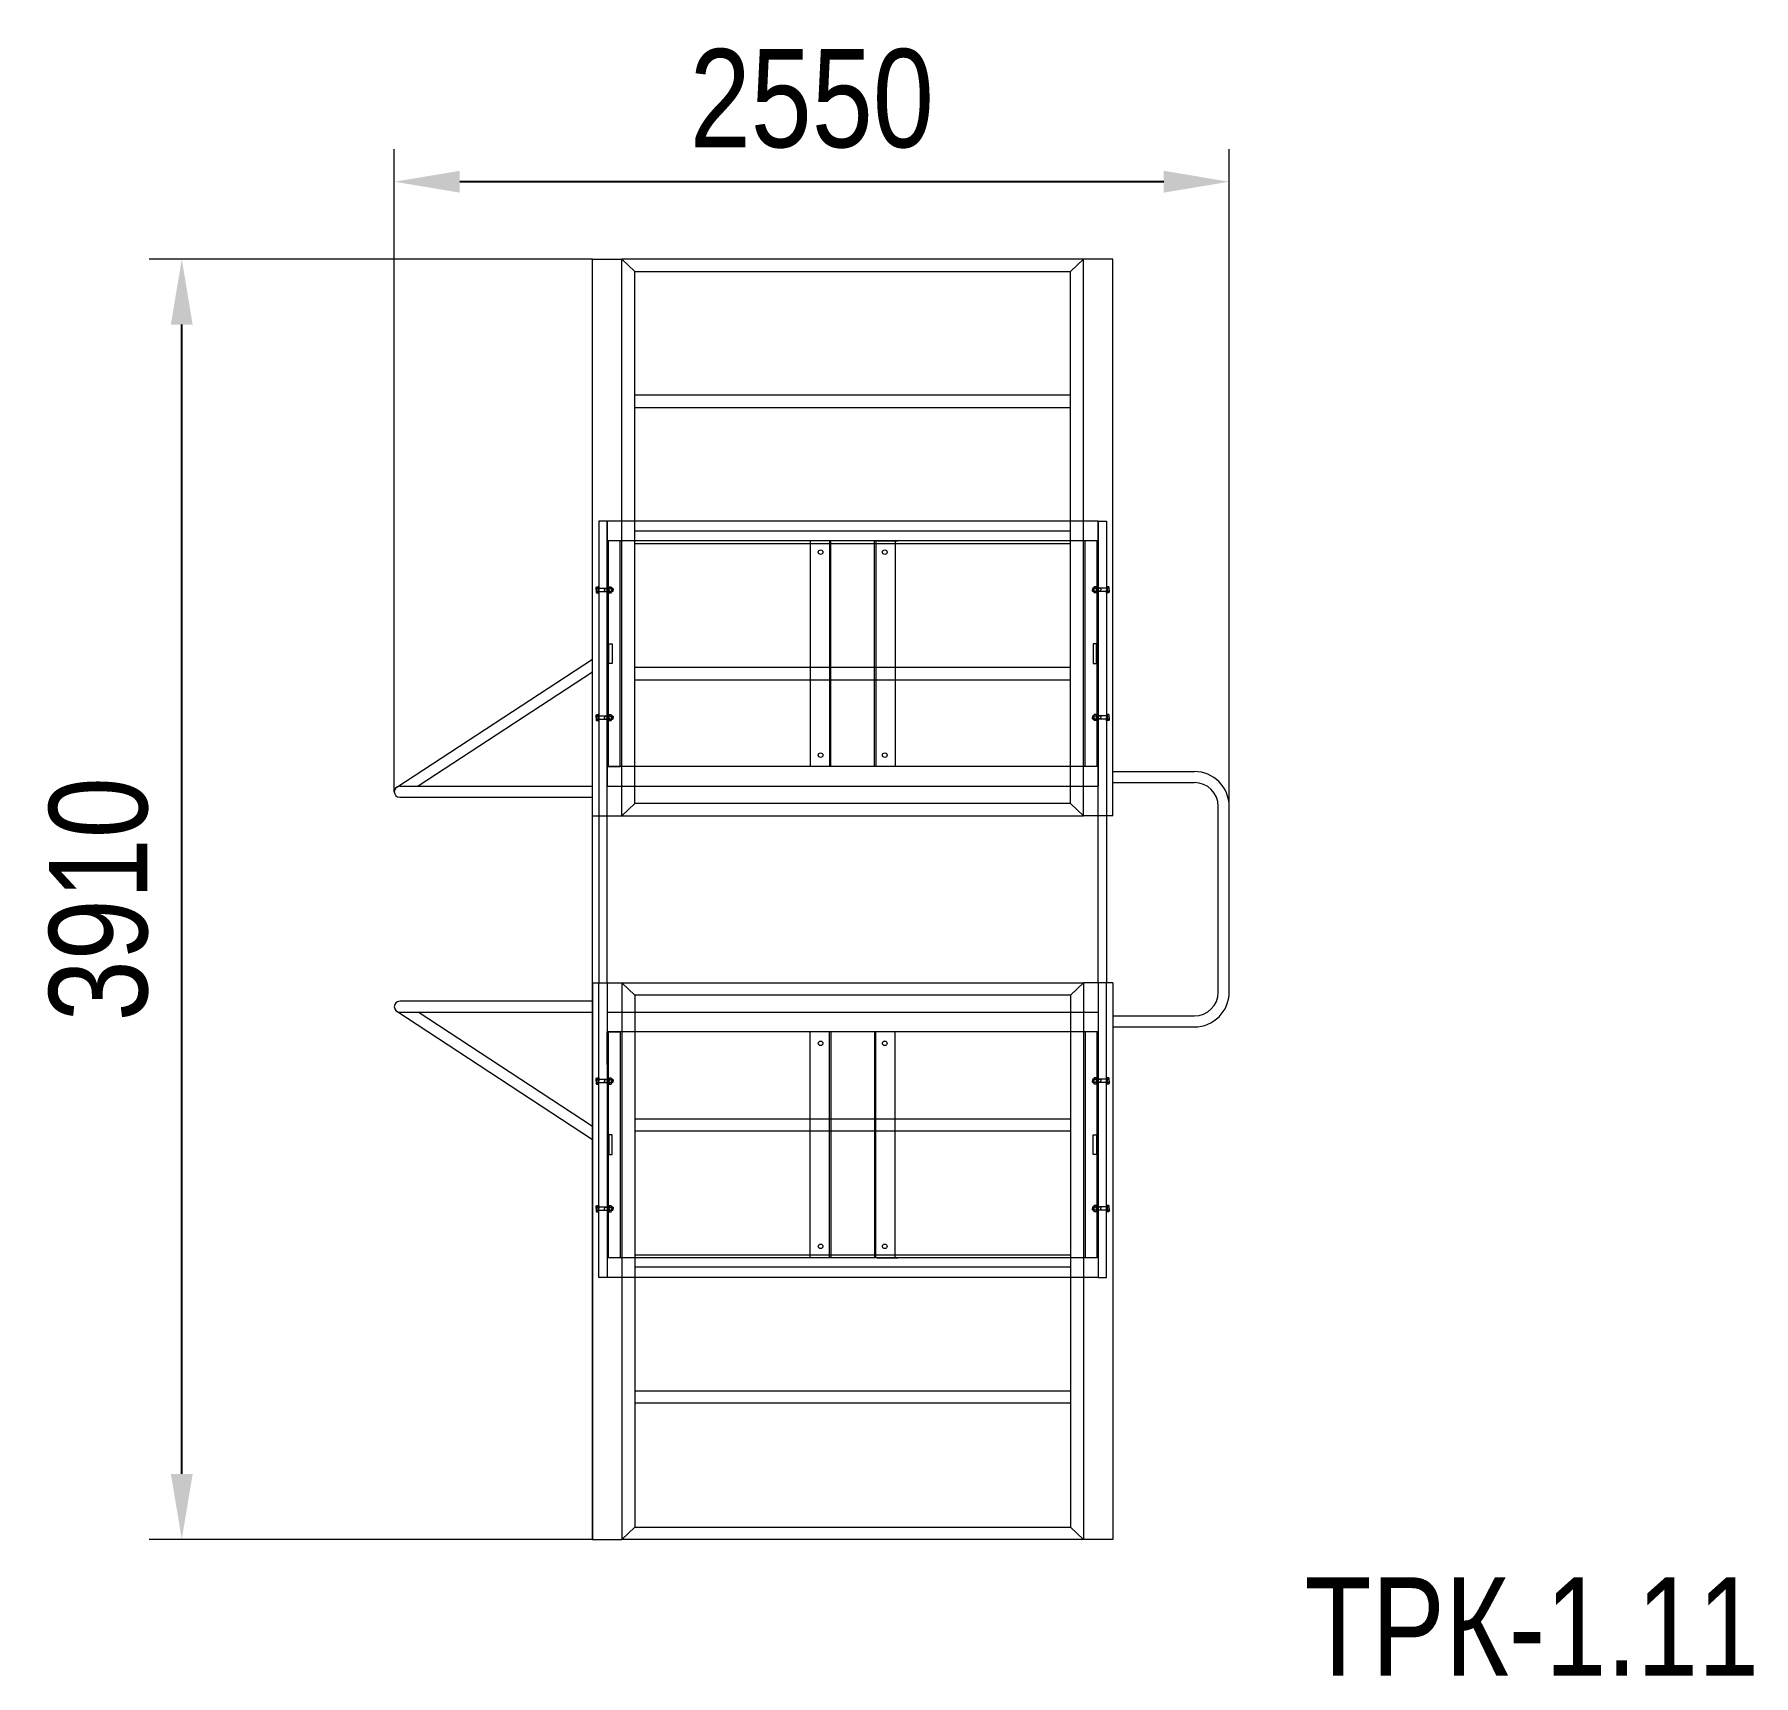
# Model space of a CAD drawing. Header units: millimetres. Extents: x -2501 to 2750, y -2362 to 2651.
import ezdxf

# ---------------------------------------------------------------- set-up
doc = ezdxf.new("R2010")
doc.units = ezdxf.units.MM
doc.linetypes.add('K5LT_DASHED', pattern=[6, 4, -2])
for name, color, linetype in [('DIKOM_АРТИКУЛ', 7, 'Continuous'), ('DIKOM_ОБЪЕКТ', 7, 'Continuous'), ('DIKOM_РАЗМЕР_ОБЪЕКТА', 7, 'Continuous'), ('Системный слой', 7, 'Continuous')]:
    doc.layers.add(name, color=color, linetype=linetype)
doc.styles.add('style1', font='arial.ttf', dxfattribs={"width": 0.8})
doc.dimstyles.new('1-50', dxfattribs={"dimtxt": 300, "dimasz": 200, "dimexe": 100, "dimexo": 0, "dimgap": 100, "dimtad": 1, "dimtxsty": 'style1', "dimcen": 200, "dimclrd": 7, "dimclre": 7, "dimclrt": 7, "dimadec": 1, "dimazin": 2, "dimtfac": 1, "dimtmove": 0, "dimatfit": 2, "dimfxl": 0, "dimlwd": 25, "dimlwe": 18, "dimarcsym": 0})

# ---------------------------------------------------------------- blocks, each defined once
blk = doc.blocks.new('U1')
at = {"layer": 'Системный слой', "color": 7, "linetype": 'K5LT_DASHED', "lineweight": 18}
for p, q in [((969.85, -324.27), (970.35, -324.27)), ((969.85, -327.27), (969.85, -324.27)), ((970.35, -324.27), (970.35, -327.27)), ((970.35, -327.27), (969.85, -327.27))]:
    blk.add_line(p, q, dxfattribs=at)
blk = doc.blocks.new('U2')
at = {"layer": 'Системный слой', "color": 7, "linetype": 'K5LT_DASHED', "lineweight": 18}
for p, q in [((970.35, -399.27), (969.85, -399.27)), ((969.85, -399.27), (969.85, -402.27)), ((970.35, -402.27), (970.35, -399.27)), ((969.85, -402.27), (970.35, -402.27))]:
    blk.add_line(p, q, dxfattribs=at)
blk = doc.blocks.new('U3')
at = {"layer": 'Системный слой', "color": 7, "linetype": 'K5LT_DASHED', "lineweight": 18}
for p, q in [((1044.3, -324.27), (1043.8, -324.27)), ((1043.8, -324.27), (1043.8, -327.27)), ((1044.3, -327.27), (1044.3, -324.27)), ((1043.8, -327.27), (1044.3, -327.27))]:
    blk.add_line(p, q, dxfattribs=at)
blk = doc.blocks.new('U4')
at = {"layer": 'Системный слой', "color": 7, "linetype": 'K5LT_DASHED', "lineweight": 18}
for p, q in [((1043.8, -402.27), (1043.8, -399.27)), ((1043.8, -399.27), (1044.3, -399.27)), ((1044.3, -399.27), (1044.3, -402.27)), ((1044.3, -402.27), (1043.8, -402.27))]:
    blk.add_line(p, q, dxfattribs=at)
blk = doc.blocks.new('U5')
at = {"layer": 'Системный слой', "color": 7, "linetype": 'K5LT_DASHED', "lineweight": 18}
for p, q in [((967.91, -410.14), (967.95, -410.06)), ((967.91, -410.52), (967.91, -410.14)), ((967.91, -410.52), (967.91, -410.9)), ((967.91, -410.9), (967.95, -410.99)), ((967.95, -410.06), (968.23, -410.06)), ((967.95, -410.29), (968.23, -410.29)), ((967.95, -410.76), (968.23, -410.76)), ((967.95, -410.99), (968.23, -410.99)), ((968.23, -410.06), (968.23, -410.52)), ((968.23, -410.99), (968.23, -410.52)), ((968.33, -410.27), (969.73, -410.27)), ((968.33, -410.77), (969.73, -410.77)), ((969.18, -410.27), (969.18, -410.52)), ((969.18, -410.32), (969.73, -410.32)), ((969.18, -410.77), (969.18, -410.52)), ((969.18, -410.73), (969.73, -410.73)), ((970.27, -410.27), (970.4, -410.27)), ((970.27, -410.32), (970.44, -410.32)), ((970.27, -410.73), (970.44, -410.73)), ((970.27, -410.77), (970.4, -410.77)), ((970.4, -410.27), (970.48, -410.35)), ((970.4, -410.27), (970.4, -410.52)), ((970.4, -410.77), (970.4, -410.52)), ((970.4, -410.77), (970.48, -410.7)), ((970.48, -410.35), (970.48, -410.52)), ((970.48, -410.7), (970.48, -410.52))]:
    blk.add_line(p, q, dxfattribs=at)
for centre, radius, start, end in [((968.07, -410.18), 0.162, 150.866, 223.3168), ((968.49, -410.52), 0.588, 156.8627, 180), ((968.49, -410.52), 0.588, 180, 203.1373), ((968.07, -410.87), 0.162, 136.6832, 209.134)]:
    blk.add_arc(centre, radius, start, end, dxfattribs=at)
blk = doc.blocks.new('U6')
at = {"layer": 'Системный слой', "color": 7, "linetype": 'K5LT_DASHED', "lineweight": 18}
for p, q in [((968.23, -410.52), (968.23, -410.02)), ((968.23, -410.02), (968.33, -410.02)), ((968.23, -410.52), (968.23, -411.02)), ((968.23, -411.02), (968.33, -411.02)), ((968.33, -410.02), (968.33, -410.52)), ((968.33, -411.02), (968.33, -410.52))]:
    blk.add_line(p, q, dxfattribs=at)
blk = doc.blocks.new('U7')
at = {"layer": 'Системный слой', "color": 7, "linetype": 'K5LT_DASHED', "lineweight": 18}
for p, q in [((969.85, -410.14), (969.73, -410.14)), ((969.73, -410.14), (969.73, -410.52)), ((969.85, -410.5), (969.73, -410.46)), ((969.73, -410.9), (969.73, -410.52)), ((969.73, -410.55), (969.85, -410.59)), ((969.85, -410.9), (969.73, -410.9)), ((969.85, -410.52), (969.85, -410.14)), ((969.85, -410.52), (969.85, -410.9))]:
    blk.add_line(p, q, dxfattribs=at)
blk = doc.blocks.new('U8')
at = {"layer": 'Системный слой', "color": 7, "linetype": 'K5LT_DASHED', "lineweight": 18}
for p, q in [((969.85, -410.16), (969.91, -410.06)), ((969.85, -410.52), (969.85, -410.16)), ((969.85, -410.52), (969.85, -410.89)), ((969.85, -410.89), (969.91, -410.99)), ((969.91, -410.06), (970.21, -410.06)), ((969.91, -410.29), (970.21, -410.29)), ((969.91, -410.76), (970.21, -410.76)), ((969.91, -410.99), (970.21, -410.99)), ((970.21, -410.06), (970.27, -410.16)), ((970.21, -410.99), (970.27, -410.89)), ((970.27, -410.16), (970.27, -410.52)), ((970.27, -410.89), (970.27, -410.52))]:
    blk.add_line(p, q, dxfattribs=at)
for centre, radius, start, end in [((970.35, -410.52), 0.493, 152.0947, 180), ((970.35, -410.52), 0.493, 180, 207.9053), ((969.99, -410.19), 0.129, 143.8476, 234.141), ((969.99, -410.86), 0.129, 125.859, 216.1524), ((970.14, -410.19), 0.129, 305.859, 36.1524), ((969.78, -410.52), 0.493, 0, 27.9053), ((969.78, -410.52), 0.493, 332.0947, 0), ((970.14, -410.86), 0.129, 323.8476, 54.141)]:
    blk.add_arc(centre, radius, start, end, dxfattribs=at)
blk = doc.blocks.new('U9')
at = {"layer": 'Системный слой', "color": 7, "linetype": 'K5LT_DASHED', "lineweight": 18}
for p, q in [((967.91, -390.64), (967.95, -390.56)), ((967.91, -391.02), (967.91, -390.64)), ((967.91, -391.02), (967.91, -391.4)), ((967.95, -390.56), (968.23, -390.56)), ((967.95, -390.79), (968.23, -390.79)), ((968.23, -390.56), (968.23, -391.02)), ((968.23, -391.49), (968.23, -391.02)), ((968.33, -390.77), (969.73, -390.77)), ((969.18, -390.77), (969.18, -391.02)), ((969.18, -390.82), (969.73, -390.82)), ((969.18, -391.27), (969.18, -391.02)), ((970.27, -390.77), (970.4, -390.77)), ((970.27, -390.82), (970.44, -390.82)), ((970.4, -390.77), (970.48, -390.85)), ((970.4, -390.77), (970.4, -391.02)), ((970.4, -391.27), (970.4, -391.02)), ((970.48, -390.85), (970.48, -391.02)), ((970.48, -391.2), (970.48, -391.02)), ((967.91, -391.4), (967.95, -391.49)), ((967.95, -391.26), (968.23, -391.26)), ((967.95, -391.49), (968.23, -391.49)), ((968.33, -391.27), (969.73, -391.27)), ((969.18, -391.23), (969.73, -391.23)), ((970.27, -391.23), (970.44, -391.23)), ((970.27, -391.27), (970.4, -391.27)), ((970.4, -391.27), (970.48, -391.2))]:
    blk.add_line(p, q, dxfattribs=at)
for centre, radius, start, end in [((968.07, -390.68), 0.162, 150.866, 223.3168), ((968.49, -391.02), 0.588, 156.8627, 180), ((968.49, -391.02), 0.588, 180, 203.1373), ((968.07, -391.37), 0.162, 136.6832, 209.134)]:
    blk.add_arc(centre, radius, start, end, dxfattribs=at)
blk = doc.blocks.new('U10')
at = {"layer": 'Системный слой', "color": 7, "linetype": 'K5LT_DASHED', "lineweight": 18}
for p, q in [((968.23, -391.02), (968.23, -390.52)), ((968.23, -390.52), (968.33, -390.52)), ((968.23, -391.02), (968.23, -391.52)), ((968.33, -390.52), (968.33, -391.02)), ((968.33, -391.52), (968.33, -391.02)), ((968.23, -391.52), (968.33, -391.52))]:
    blk.add_line(p, q, dxfattribs=at)
blk = doc.blocks.new('U11')
at = {"layer": 'Системный слой', "color": 7, "linetype": 'K5LT_DASHED', "lineweight": 18}
for p, q in [((969.85, -390.64), (969.73, -390.64)), ((969.73, -390.64), (969.73, -391.02)), ((969.85, -391), (969.73, -390.96)), ((969.73, -391.4), (969.73, -391.02)), ((969.73, -391.05), (969.85, -391.09)), ((969.85, -391.02), (969.85, -390.64)), ((969.85, -391.02), (969.85, -391.4)), ((969.85, -391.4), (969.73, -391.4))]:
    blk.add_line(p, q, dxfattribs=at)
blk = doc.blocks.new('U12')
at = {"layer": 'Системный слой', "color": 7, "linetype": 'K5LT_DASHED', "lineweight": 18}
for p, q in [((969.85, -390.66), (969.91, -390.56)), ((969.85, -391.02), (969.85, -390.66)), ((969.85, -391.02), (969.85, -391.39)), ((969.91, -390.56), (970.21, -390.56)), ((969.91, -390.79), (970.21, -390.79)), ((970.21, -390.56), (970.27, -390.66)), ((970.27, -390.66), (970.27, -391.02)), ((970.27, -391.39), (970.27, -391.02)), ((969.85, -391.39), (969.91, -391.49)), ((969.91, -391.26), (970.21, -391.26)), ((969.91, -391.49), (970.21, -391.49)), ((970.21, -391.49), (970.27, -391.39))]:
    blk.add_line(p, q, dxfattribs=at)
for centre, radius, start, end in [((970.35, -391.02), 0.493, 152.0947, 180), ((970.35, -391.02), 0.493, 180, 207.9053), ((969.99, -390.69), 0.129, 143.8476, 234.141), ((970.14, -390.69), 0.129, 305.859, 36.1524), ((969.78, -391.02), 0.493, 0, 27.9053), ((969.78, -391.02), 0.493, 332.0947, 0), ((969.99, -391.36), 0.129, 125.859, 216.1524), ((970.14, -391.36), 0.129, 323.8476, 54.141)]:
    blk.add_arc(centre, radius, start, end, dxfattribs=at)
blk = doc.blocks.new('U13')
at = {"layer": 'Системный слой', "color": 7, "linetype": 'K5LT_DASHED', "lineweight": 18}
for p, q in [((967.91, -315.64), (967.95, -315.56)), ((967.91, -316.02), (967.91, -315.64)), ((967.91, -316.02), (967.91, -316.4)), ((967.91, -316.4), (967.95, -316.49)), ((967.95, -315.56), (968.23, -315.56)), ((967.95, -315.79), (968.23, -315.79)), ((967.95, -316.26), (968.23, -316.26)), ((967.95, -316.49), (968.23, -316.49)), ((968.23, -315.56), (968.23, -316.02)), ((968.23, -316.49), (968.23, -316.02)), ((968.33, -315.77), (969.73, -315.77)), ((968.33, -316.27), (969.73, -316.27)), ((969.18, -315.77), (969.18, -316.02)), ((969.18, -315.82), (969.73, -315.82)), ((969.18, -316.27), (969.18, -316.02)), ((969.18, -316.23), (969.73, -316.23)), ((970.27, -315.77), (970.4, -315.77)), ((970.27, -315.82), (970.44, -315.82)), ((970.27, -316.23), (970.44, -316.23)), ((970.27, -316.27), (970.4, -316.27)), ((970.4, -315.77), (970.48, -315.85)), ((970.4, -315.77), (970.4, -316.02)), ((970.4, -316.27), (970.4, -316.02)), ((970.4, -316.27), (970.48, -316.2)), ((970.48, -315.85), (970.48, -316.02)), ((970.48, -316.2), (970.48, -316.02))]:
    blk.add_line(p, q, dxfattribs=at)
for centre, radius, start, end in [((968.07, -315.68), 0.162, 150.866, 223.3168), ((968.49, -316.02), 0.588, 156.8627, 180), ((968.49, -316.02), 0.588, 180, 203.1373), ((968.07, -316.37), 0.162, 136.6832, 209.134)]:
    blk.add_arc(centre, radius, start, end, dxfattribs=at)
blk = doc.blocks.new('U14')
at = {"layer": 'Системный слой', "color": 7, "linetype": 'K5LT_DASHED', "lineweight": 18}
for p, q in [((968.23, -316.02), (968.23, -315.52)), ((968.23, -315.52), (968.33, -315.52)), ((968.23, -316.02), (968.23, -316.52)), ((968.23, -316.52), (968.33, -316.52)), ((968.33, -315.52), (968.33, -316.02)), ((968.33, -316.52), (968.33, -316.02))]:
    blk.add_line(p, q, dxfattribs=at)
blk = doc.blocks.new('U15')
at = {"layer": 'Системный слой', "color": 7, "linetype": 'K5LT_DASHED', "lineweight": 18}
for p, q in [((969.85, -315.64), (969.73, -315.64)), ((969.73, -315.64), (969.73, -316.02)), ((969.73, -316), (969.85, -315.96)), ((969.73, -316.4), (969.73, -316.02)), ((969.85, -316.05), (969.73, -316.09)), ((969.85, -316.4), (969.73, -316.4)), ((969.85, -316.02), (969.85, -315.64)), ((969.85, -316.02), (969.85, -316.4))]:
    blk.add_line(p, q, dxfattribs=at)
blk = doc.blocks.new('U16')
at = {"layer": 'Системный слой', "color": 7, "linetype": 'K5LT_DASHED', "lineweight": 18}
for p, q in [((969.85, -315.66), (969.91, -315.56)), ((969.85, -316.02), (969.85, -315.66)), ((969.85, -316.02), (969.85, -316.39)), ((969.85, -316.39), (969.91, -316.49)), ((969.91, -315.56), (970.21, -315.56)), ((969.91, -315.79), (970.21, -315.79)), ((969.91, -316.26), (970.21, -316.26)), ((969.91, -316.49), (970.21, -316.49)), ((970.21, -315.56), (970.27, -315.66)), ((970.21, -316.49), (970.27, -316.39)), ((970.27, -315.66), (970.27, -316.02)), ((970.27, -316.39), (970.27, -316.02))]:
    blk.add_line(p, q, dxfattribs=at)
for centre, radius, start, end in [((970.35, -316.02), 0.493, 152.0947, 180), ((970.35, -316.02), 0.493, 180, 207.9053), ((969.99, -315.69), 0.129, 143.8476, 234.141), ((969.99, -316.36), 0.129, 125.859, 216.1524), ((970.14, -315.69), 0.129, 305.859, 36.1524), ((969.78, -316.02), 0.493, 0, 27.9053), ((969.78, -316.02), 0.493, 332.0947, 0), ((970.14, -316.36), 0.129, 323.8476, 54.141)]:
    blk.add_arc(centre, radius, start, end, dxfattribs=at)
blk = doc.blocks.new('U17')
at = {"layer": 'Системный слой', "color": 7, "linetype": 'K5LT_DASHED', "lineweight": 18}
for p, q in [((967.91, -335.14), (967.95, -335.06)), ((967.91, -335.52), (967.91, -335.14)), ((967.91, -335.52), (967.91, -335.9)), ((967.91, -335.9), (967.95, -335.99)), ((967.95, -335.06), (968.23, -335.06)), ((967.95, -335.29), (968.23, -335.29)), ((967.95, -335.76), (968.23, -335.76)), ((967.95, -335.99), (968.23, -335.99)), ((968.23, -335.06), (968.23, -335.52)), ((968.23, -335.99), (968.23, -335.52)), ((968.33, -335.27), (969.73, -335.27)), ((968.33, -335.77), (969.73, -335.77)), ((969.18, -335.27), (969.18, -335.52)), ((969.18, -335.32), (969.73, -335.32)), ((969.18, -335.77), (969.18, -335.52)), ((969.18, -335.73), (969.73, -335.73)), ((970.27, -335.27), (970.4, -335.27)), ((970.27, -335.32), (970.44, -335.32)), ((970.27, -335.73), (970.44, -335.73)), ((970.27, -335.77), (970.4, -335.77)), ((970.4, -335.27), (970.48, -335.35)), ((970.4, -335.27), (970.4, -335.52)), ((970.4, -335.77), (970.4, -335.52)), ((970.4, -335.77), (970.48, -335.7)), ((970.48, -335.35), (970.48, -335.52)), ((970.48, -335.7), (970.48, -335.52))]:
    blk.add_line(p, q, dxfattribs=at)
for centre, radius, start, end in [((968.07, -335.18), 0.162, 150.866, 223.3168), ((968.49, -335.52), 0.588, 156.8627, 180), ((968.49, -335.52), 0.588, 180, 203.1373), ((968.07, -335.87), 0.162, 136.6832, 209.134)]:
    blk.add_arc(centre, radius, start, end, dxfattribs=at)
blk = doc.blocks.new('U18')
at = {"layer": 'Системный слой', "color": 7, "linetype": 'K5LT_DASHED', "lineweight": 18}
for p, q in [((968.23, -335.52), (968.23, -335.02)), ((968.23, -335.02), (968.33, -335.02)), ((968.23, -335.52), (968.23, -336.02)), ((968.23, -336.02), (968.33, -336.02)), ((968.33, -335.02), (968.33, -335.52)), ((968.33, -336.02), (968.33, -335.52))]:
    blk.add_line(p, q, dxfattribs=at)
blk = doc.blocks.new('U19')
at = {"layer": 'Системный слой', "color": 7, "linetype": 'K5LT_DASHED', "lineweight": 18}
for p, q in [((969.85, -335.14), (969.73, -335.14)), ((969.73, -335.14), (969.73, -335.52)), ((969.73, -335.5), (969.85, -335.46)), ((969.73, -335.9), (969.73, -335.52)), ((969.85, -335.55), (969.73, -335.59)), ((969.85, -335.9), (969.73, -335.9)), ((969.85, -335.52), (969.85, -335.14)), ((969.85, -335.52), (969.85, -335.9))]:
    blk.add_line(p, q, dxfattribs=at)
blk = doc.blocks.new('U20')
at = {"layer": 'Системный слой', "color": 7, "linetype": 'K5LT_DASHED', "lineweight": 18}
for p, q in [((969.85, -335.16), (969.91, -335.06)), ((969.85, -335.52), (969.85, -335.16)), ((969.85, -335.52), (969.85, -335.89)), ((969.85, -335.89), (969.91, -335.99)), ((969.91, -335.06), (970.21, -335.06)), ((969.91, -335.29), (970.21, -335.29)), ((969.91, -335.76), (970.21, -335.76)), ((969.91, -335.99), (970.21, -335.99)), ((970.21, -335.06), (970.27, -335.16)), ((970.21, -335.99), (970.27, -335.89)), ((970.27, -335.16), (970.27, -335.52)), ((970.27, -335.89), (970.27, -335.52))]:
    blk.add_line(p, q, dxfattribs=at)
for centre, radius, start, end in [((970.35, -335.52), 0.493, 152.0947, 180), ((970.35, -335.52), 0.493, 180, 207.9053), ((969.99, -335.19), 0.129, 143.8476, 234.141), ((969.99, -335.86), 0.129, 125.859, 216.1524), ((970.14, -335.19), 0.129, 305.859, 36.1524), ((969.78, -335.52), 0.493, 0, 27.9053), ((969.78, -335.52), 0.493, 332.0947, 0), ((970.14, -335.86), 0.129, 323.8476, 54.141)]:
    blk.add_arc(centre, radius, start, end, dxfattribs=at)
blk = doc.blocks.new('U21')
at = {"layer": 'Системный слой', "color": 7, "linetype": 'K5LT_DASHED', "lineweight": 18}
for p, q in [((1043.75, -410.27), (1043.68, -410.35)), ((1043.68, -410.35), (1043.68, -410.52)), ((1043.68, -410.7), (1043.68, -410.52)), ((1043.75, -410.77), (1043.68, -410.7)), ((1043.88, -410.32), (1043.71, -410.32)), ((1043.88, -410.73), (1043.71, -410.73)), ((1043.88, -410.27), (1043.75, -410.27)), ((1043.75, -410.27), (1043.75, -410.52)), ((1043.75, -410.77), (1043.75, -410.52)), ((1043.88, -410.77), (1043.75, -410.77)), ((1045.83, -410.27), (1044.43, -410.27)), ((1044.98, -410.32), (1044.43, -410.32)), ((1044.98, -410.73), (1044.43, -410.73)), ((1045.83, -410.77), (1044.43, -410.77)), ((1044.98, -410.27), (1044.98, -410.52)), ((1044.98, -410.77), (1044.98, -410.52)), ((1046.2, -410.06), (1045.93, -410.06)), ((1045.93, -410.06), (1045.93, -410.52)), ((1046.2, -410.29), (1045.93, -410.29)), ((1045.93, -410.99), (1045.93, -410.52)), ((1046.2, -410.76), (1045.93, -410.76)), ((1046.2, -410.99), (1045.93, -410.99)), ((1046.25, -410.14), (1046.2, -410.06)), ((1046.25, -410.9), (1046.2, -410.99)), ((1046.25, -410.52), (1046.25, -410.14)), ((1046.25, -410.52), (1046.25, -410.9))]:
    blk.add_line(p, q, dxfattribs=at)
for centre, radius, start, end in [((1046.08, -410.18), 0.162, 316.6832, 29.134), ((1045.66, -410.52), 0.588, 0, 23.1373), ((1045.66, -410.52), 0.588, 336.8627, 0), ((1046.08, -410.87), 0.162, 330.866, 43.3168)]:
    blk.add_arc(centre, radius, start, end, dxfattribs=at)
blk = doc.blocks.new('U22')
at = {"layer": 'Системный слой', "color": 7, "linetype": 'K5LT_DASHED', "lineweight": 18}
for p, q in [((1045.93, -410.02), (1045.83, -410.02)), ((1045.83, -410.02), (1045.83, -410.52)), ((1045.83, -411.02), (1045.83, -410.52)), ((1045.93, -411.02), (1045.83, -411.02)), ((1045.93, -410.52), (1045.93, -410.02)), ((1045.93, -410.52), (1045.93, -411.02))]:
    blk.add_line(p, q, dxfattribs=at)
blk = doc.blocks.new('U23')
at = {"layer": 'Системный слой', "color": 7, "linetype": 'K5LT_DASHED', "lineweight": 18}
for p, q in [((1044.3, -410.52), (1044.3, -410.14)), ((1044.3, -410.14), (1044.43, -410.14)), ((1044.3, -410.5), (1044.43, -410.46)), ((1044.3, -410.52), (1044.3, -410.9)), ((1044.43, -410.55), (1044.3, -410.59)), ((1044.3, -410.9), (1044.43, -410.9)), ((1044.43, -410.14), (1044.43, -410.52)), ((1044.43, -410.9), (1044.43, -410.52))]:
    blk.add_line(p, q, dxfattribs=at)
blk = doc.blocks.new('U24')
at = {"layer": 'Системный слой', "color": 7, "linetype": 'K5LT_DASHED', "lineweight": 18}
for p, q in [((1043.94, -410.06), (1043.88, -410.16)), ((1043.88, -410.16), (1043.88, -410.52)), ((1043.88, -410.89), (1043.88, -410.52)), ((1043.94, -410.99), (1043.88, -410.89)), ((1044.24, -410.06), (1043.94, -410.06)), ((1044.24, -410.29), (1043.94, -410.29)), ((1044.24, -410.76), (1043.94, -410.76)), ((1044.24, -410.99), (1043.94, -410.99)), ((1044.3, -410.16), (1044.24, -410.06)), ((1044.3, -410.89), (1044.24, -410.99)), ((1044.3, -410.52), (1044.3, -410.16)), ((1044.3, -410.52), (1044.3, -410.89))]:
    blk.add_line(p, q, dxfattribs=at)
for centre, radius, start, end in [((1044.38, -410.52), 0.493, 152.0947, 180), ((1044.38, -410.52), 0.493, 180, 207.9053), ((1044.02, -410.19), 0.129, 143.8476, 234.141), ((1044.02, -410.86), 0.129, 125.859, 216.1524), ((1044.17, -410.19), 0.129, 305.859, 36.1524), ((1043.81, -410.52), 0.493, 0, 27.9053), ((1043.81, -410.52), 0.493, 332.0947, 0), ((1044.17, -410.86), 0.129, 323.8476, 54.141)]:
    blk.add_arc(centre, radius, start, end, dxfattribs=at)
blk = doc.blocks.new('U25')
at = {"layer": 'Системный слой', "color": 7, "linetype": 'K5LT_DASHED', "lineweight": 18}
for p, q in [((1043.75, -390.77), (1043.68, -390.85)), ((1043.68, -390.85), (1043.68, -391.02)), ((1043.68, -391.2), (1043.68, -391.02)), ((1043.88, -390.82), (1043.71, -390.82)), ((1043.88, -390.77), (1043.75, -390.77)), ((1043.75, -390.77), (1043.75, -391.02)), ((1043.75, -391.27), (1043.75, -391.02)), ((1045.83, -390.77), (1044.43, -390.77)), ((1044.98, -390.82), (1044.43, -390.82)), ((1044.98, -390.77), (1044.98, -391.02)), ((1044.98, -391.27), (1044.98, -391.02)), ((1046.2, -390.56), (1045.93, -390.56)), ((1045.93, -390.56), (1045.93, -391.02)), ((1046.2, -390.79), (1045.93, -390.79)), ((1045.93, -391.49), (1045.93, -391.02)), ((1046.25, -390.64), (1046.2, -390.56)), ((1046.25, -391.02), (1046.25, -390.64)), ((1046.25, -391.02), (1046.25, -391.4)), ((1043.75, -391.27), (1043.68, -391.2)), ((1043.88, -391.23), (1043.71, -391.23)), ((1043.88, -391.27), (1043.75, -391.27)), ((1044.98, -391.23), (1044.43, -391.23)), ((1045.83, -391.27), (1044.43, -391.27)), ((1046.2, -391.26), (1045.93, -391.26)), ((1046.2, -391.49), (1045.93, -391.49)), ((1046.25, -391.4), (1046.2, -391.49))]:
    blk.add_line(p, q, dxfattribs=at)
for centre, radius, start, end in [((1046.08, -390.68), 0.162, 316.6832, 29.134), ((1045.66, -391.02), 0.588, 0, 23.1373), ((1045.66, -391.02), 0.588, 336.8627, 0), ((1046.08, -391.37), 0.162, 330.866, 43.3168)]:
    blk.add_arc(centre, radius, start, end, dxfattribs=at)
blk = doc.blocks.new('U26')
at = {"layer": 'Системный слой', "color": 7, "linetype": 'K5LT_DASHED', "lineweight": 18}
for p, q in [((1045.93, -390.52), (1045.83, -390.52)), ((1045.83, -390.52), (1045.83, -391.02)), ((1045.83, -391.52), (1045.83, -391.02)), ((1045.93, -391.02), (1045.93, -390.52)), ((1045.93, -391.02), (1045.93, -391.52)), ((1045.93, -391.52), (1045.83, -391.52))]:
    blk.add_line(p, q, dxfattribs=at)
blk = doc.blocks.new('U27')
at = {"layer": 'Системный слой', "color": 7, "linetype": 'K5LT_DASHED', "lineweight": 18}
for p, q in [((1044.3, -391.02), (1044.3, -390.64)), ((1044.3, -390.64), (1044.43, -390.64)), ((1044.3, -391), (1044.43, -390.96)), ((1044.3, -391.02), (1044.3, -391.4)), ((1044.43, -391.05), (1044.3, -391.09)), ((1044.43, -390.64), (1044.43, -391.02)), ((1044.43, -391.4), (1044.43, -391.02)), ((1044.3, -391.4), (1044.43, -391.4))]:
    blk.add_line(p, q, dxfattribs=at)
blk = doc.blocks.new('U28')
at = {"layer": 'Системный слой', "color": 7, "linetype": 'K5LT_DASHED', "lineweight": 18}
for p, q in [((1043.94, -390.56), (1043.88, -390.66)), ((1043.88, -390.66), (1043.88, -391.02)), ((1043.88, -391.39), (1043.88, -391.02)), ((1044.24, -390.56), (1043.94, -390.56)), ((1044.24, -390.79), (1043.94, -390.79)), ((1044.3, -390.66), (1044.24, -390.56)), ((1044.3, -391.02), (1044.3, -390.66)), ((1044.3, -391.02), (1044.3, -391.39)), ((1043.94, -391.49), (1043.88, -391.39)), ((1044.24, -391.26), (1043.94, -391.26)), ((1044.24, -391.49), (1043.94, -391.49)), ((1044.3, -391.39), (1044.24, -391.49))]:
    blk.add_line(p, q, dxfattribs=at)
for centre, radius, start, end in [((1044.38, -391.02), 0.493, 152.0947, 180), ((1044.38, -391.02), 0.493, 180, 207.9053), ((1044.02, -390.69), 0.129, 143.8476, 234.141), ((1044.17, -390.69), 0.129, 305.859, 36.1524), ((1043.81, -391.02), 0.493, 0, 27.9053), ((1043.81, -391.02), 0.493, 332.0947, 0), ((1044.02, -391.36), 0.129, 125.859, 216.1524), ((1044.17, -391.36), 0.129, 323.8476, 54.141)]:
    blk.add_arc(centre, radius, start, end, dxfattribs=at)
blk = doc.blocks.new('U29')
at = {"layer": 'Системный слой', "color": 7, "linetype": 'K5LT_DASHED', "lineweight": 18}
for p, q in [((1043.75, -315.77), (1043.68, -315.85)), ((1043.68, -315.85), (1043.68, -316.02)), ((1043.68, -316.2), (1043.68, -316.02)), ((1043.75, -316.27), (1043.68, -316.2)), ((1043.88, -315.82), (1043.71, -315.82)), ((1043.88, -316.23), (1043.71, -316.23)), ((1043.88, -315.77), (1043.75, -315.77)), ((1043.75, -315.77), (1043.75, -316.02)), ((1043.75, -316.27), (1043.75, -316.02)), ((1043.88, -316.27), (1043.75, -316.27)), ((1045.83, -315.77), (1044.43, -315.77)), ((1044.98, -315.82), (1044.43, -315.82)), ((1044.98, -316.23), (1044.43, -316.23)), ((1045.83, -316.27), (1044.43, -316.27)), ((1044.98, -315.77), (1044.98, -316.02)), ((1044.98, -316.27), (1044.98, -316.02)), ((1046.2, -315.56), (1045.93, -315.56)), ((1045.93, -315.56), (1045.93, -316.02)), ((1046.2, -315.79), (1045.93, -315.79)), ((1045.93, -316.49), (1045.93, -316.02)), ((1046.2, -316.26), (1045.93, -316.26)), ((1046.2, -316.49), (1045.93, -316.49)), ((1046.25, -315.64), (1046.2, -315.56)), ((1046.25, -316.4), (1046.2, -316.49)), ((1046.25, -316.02), (1046.25, -315.64)), ((1046.25, -316.02), (1046.25, -316.4))]:
    blk.add_line(p, q, dxfattribs=at)
for centre, radius, start, end in [((1046.08, -315.68), 0.162, 316.6832, 29.134), ((1045.66, -316.02), 0.588, 0, 23.1373), ((1045.66, -316.02), 0.588, 336.8627, 0), ((1046.08, -316.37), 0.162, 330.866, 43.3168)]:
    blk.add_arc(centre, radius, start, end, dxfattribs=at)
blk = doc.blocks.new('U30')
at = {"layer": 'Системный слой', "color": 7, "linetype": 'K5LT_DASHED', "lineweight": 18}
for p, q in [((1045.93, -315.52), (1045.83, -315.52)), ((1045.83, -315.52), (1045.83, -316.02)), ((1045.83, -316.52), (1045.83, -316.02)), ((1045.93, -316.52), (1045.83, -316.52)), ((1045.93, -316.02), (1045.93, -315.52)), ((1045.93, -316.02), (1045.93, -316.52))]:
    blk.add_line(p, q, dxfattribs=at)
blk = doc.blocks.new('U31')
at = {"layer": 'Системный слой', "color": 7, "linetype": 'K5LT_DASHED', "lineweight": 18}
for p, q in [((1044.3, -316.02), (1044.3, -315.64)), ((1044.3, -315.64), (1044.43, -315.64)), ((1044.43, -316), (1044.3, -315.96)), ((1044.3, -316.02), (1044.3, -316.4)), ((1044.3, -316.05), (1044.43, -316.09)), ((1044.3, -316.4), (1044.43, -316.4)), ((1044.43, -315.64), (1044.43, -316.02)), ((1044.43, -316.4), (1044.43, -316.02))]:
    blk.add_line(p, q, dxfattribs=at)
blk = doc.blocks.new('U32')
at = {"layer": 'Системный слой', "color": 7, "linetype": 'K5LT_DASHED', "lineweight": 18}
for p, q in [((1043.94, -315.56), (1043.88, -315.66)), ((1043.88, -315.66), (1043.88, -316.02)), ((1043.88, -316.39), (1043.88, -316.02)), ((1043.94, -316.49), (1043.88, -316.39)), ((1044.24, -315.56), (1043.94, -315.56)), ((1044.24, -315.79), (1043.94, -315.79)), ((1044.24, -316.26), (1043.94, -316.26)), ((1044.24, -316.49), (1043.94, -316.49)), ((1044.3, -315.66), (1044.24, -315.56)), ((1044.3, -316.39), (1044.24, -316.49)), ((1044.3, -316.02), (1044.3, -315.66)), ((1044.3, -316.02), (1044.3, -316.39))]:
    blk.add_line(p, q, dxfattribs=at)
for centre, radius, start, end in [((1044.38, -316.02), 0.493, 152.0947, 180), ((1044.38, -316.02), 0.493, 180, 207.9053), ((1044.02, -315.69), 0.129, 143.8476, 234.141), ((1044.02, -316.36), 0.129, 125.859, 216.1524), ((1044.17, -315.69), 0.129, 305.859, 36.1524), ((1043.81, -316.02), 0.493, 0, 27.9053), ((1043.81, -316.02), 0.493, 332.0947, 0), ((1044.17, -316.36), 0.129, 323.8476, 54.141)]:
    blk.add_arc(centre, radius, start, end, dxfattribs=at)
blk = doc.blocks.new('U33')
at = {"layer": 'Системный слой', "color": 7, "linetype": 'K5LT_DASHED', "lineweight": 18}
for p, q in [((1043.75, -335.27), (1043.68, -335.35)), ((1043.68, -335.35), (1043.68, -335.52)), ((1043.68, -335.7), (1043.68, -335.52)), ((1043.75, -335.77), (1043.68, -335.7)), ((1043.88, -335.32), (1043.71, -335.32)), ((1043.88, -335.73), (1043.71, -335.73)), ((1043.88, -335.27), (1043.75, -335.27)), ((1043.75, -335.27), (1043.75, -335.52)), ((1043.75, -335.77), (1043.75, -335.52)), ((1043.88, -335.77), (1043.75, -335.77)), ((1045.83, -335.27), (1044.43, -335.27)), ((1044.98, -335.32), (1044.43, -335.32)), ((1044.98, -335.73), (1044.43, -335.73)), ((1045.83, -335.77), (1044.43, -335.77)), ((1044.98, -335.27), (1044.98, -335.52)), ((1044.98, -335.77), (1044.98, -335.52)), ((1046.2, -335.06), (1045.93, -335.06)), ((1045.93, -335.06), (1045.93, -335.52)), ((1046.2, -335.29), (1045.93, -335.29)), ((1045.93, -335.99), (1045.93, -335.52)), ((1046.2, -335.76), (1045.93, -335.76)), ((1046.2, -335.99), (1045.93, -335.99)), ((1046.25, -335.14), (1046.2, -335.06)), ((1046.25, -335.9), (1046.2, -335.99)), ((1046.25, -335.52), (1046.25, -335.14)), ((1046.25, -335.52), (1046.25, -335.9))]:
    blk.add_line(p, q, dxfattribs=at)
for centre, radius, start, end in [((1046.08, -335.18), 0.162, 316.6832, 29.134), ((1045.66, -335.52), 0.588, 0, 23.1373), ((1045.66, -335.52), 0.588, 336.8627, 0), ((1046.08, -335.87), 0.162, 330.866, 43.3168)]:
    blk.add_arc(centre, radius, start, end, dxfattribs=at)
blk = doc.blocks.new('U34')
at = {"layer": 'Системный слой', "color": 7, "linetype": 'K5LT_DASHED', "lineweight": 18}
for p, q in [((1045.93, -335.02), (1045.83, -335.02)), ((1045.83, -335.02), (1045.83, -335.52)), ((1045.83, -336.02), (1045.83, -335.52)), ((1045.93, -336.02), (1045.83, -336.02)), ((1045.93, -335.52), (1045.93, -335.02)), ((1045.93, -335.52), (1045.93, -336.02))]:
    blk.add_line(p, q, dxfattribs=at)
blk = doc.blocks.new('U35')
at = {"layer": 'Системный слой', "color": 7, "linetype": 'K5LT_DASHED', "lineweight": 18}
for p, q in [((1044.3, -335.52), (1044.3, -335.14)), ((1044.3, -335.14), (1044.43, -335.14)), ((1044.43, -335.5), (1044.3, -335.46)), ((1044.3, -335.52), (1044.3, -335.9)), ((1044.3, -335.55), (1044.43, -335.59)), ((1044.3, -335.9), (1044.43, -335.9)), ((1044.43, -335.14), (1044.43, -335.52)), ((1044.43, -335.9), (1044.43, -335.52))]:
    blk.add_line(p, q, dxfattribs=at)
blk = doc.blocks.new('U36')
at = {"layer": 'Системный слой', "color": 7, "linetype": 'K5LT_DASHED', "lineweight": 18}
for p, q in [((1043.94, -335.06), (1043.88, -335.16)), ((1043.88, -335.16), (1043.88, -335.52)), ((1043.88, -335.89), (1043.88, -335.52)), ((1043.94, -335.99), (1043.88, -335.89)), ((1044.24, -335.06), (1043.94, -335.06)), ((1044.24, -335.29), (1043.94, -335.29)), ((1044.24, -335.76), (1043.94, -335.76)), ((1044.24, -335.99), (1043.94, -335.99)), ((1044.3, -335.16), (1044.24, -335.06)), ((1044.3, -335.89), (1044.24, -335.99)), ((1044.3, -335.52), (1044.3, -335.16)), ((1044.3, -335.52), (1044.3, -335.89))]:
    blk.add_line(p, q, dxfattribs=at)
for centre, radius, start, end in [((1044.38, -335.52), 0.493, 152.0947, 180), ((1044.38, -335.52), 0.493, 180, 207.9053), ((1044.02, -335.19), 0.129, 143.8476, 234.141), ((1044.02, -335.86), 0.129, 125.859, 216.1524), ((1044.17, -335.19), 0.129, 305.859, 36.1524), ((1043.81, -335.52), 0.493, 0, 27.9053), ((1043.81, -335.52), 0.493, 332.0947, 0), ((1044.17, -335.86), 0.129, 323.8476, 54.141)]:
    blk.add_arc(centre, radius, start, end, dxfattribs=at)
blk = doc.blocks.new('*D36')
at = {"layer": 'Defpoints', "color": 0, "transparency": 16777216}
for p in [(-2051.1, 1964.6), (-797, 1964.6), (-797, -1945.4)]:
    blk.add_point(p, dxfattribs=at)
at = {"layer": 'DIKOM_РАЗМЕР_ОБЪЕКТА', "color": 7, "lineweight": 18, "transparency": 16777216}
for p, q in [((-797, 1964.6), (-2151.1, 1964.6)), ((-797, -1945.4), (-2151.1, -1945.4))]:
    blk.add_line(p, q, dxfattribs=at)
at = {"layer": 'DIKOM_РАЗМЕР_ОБЪЕКТА', "color": 7, "lineweight": 25, "transparency": 16777216}
blk.add_line((-2051.1, -1745.4), (-2051.1, 1764.6), dxfattribs=at)
at = {"layer": 'DIKOM_РАЗМЕР_ОБЪЕКТА', "color": 7, "transparency": 16777216}
for points in [[(-2084.5, 1764.6), (-2017.8, 1764.6), (-2051.1, 1964.6)], [(-2084.5, -1745.4), (-2017.8, -1745.4), (-2051.1, -1945.4)]]:
    blk.add_solid(points, dxfattribs=at)
at = {"layer": 'DIKOM_РАЗМЕР_ОБЪЕКТА', "color": 7, "transparency": 16777216, "insert": (-2304.4, 9.6), "char_height": 300, "attachment_point": 5, "rotation": 90, "style": 'style1'}
blk.add_mtext('3910', dxfattribs=at)
blk = doc.blocks.new('*D37')
at = {"layer": 'Defpoints', "color": 0, "transparency": 16777216}
for p in [(-1402, 2201.1), (-1402, 337.9), (1148, 293.1)]:
    blk.add_point(p, dxfattribs=at)
at = {"layer": 'DIKOM_РАЗМЕР_ОБЪЕКТА', "color": 7, "lineweight": 18, "transparency": 16777216}
for p, q in [((-1402, 337.9), (-1402, 2301.1)), ((1148, 293.1), (1148, 2301.1))]:
    blk.add_line(p, q, dxfattribs=at)
at = {"layer": 'DIKOM_РАЗМЕР_ОБЪЕКТА', "color": 7, "lineweight": 25, "transparency": 16777216}
blk.add_line((948, 2201.1), (-1202, 2201.1), dxfattribs=at)
at = {"layer": 'DIKOM_РАЗМЕР_ОБЪЕКТА', "color": 7, "transparency": 16777216}
for points in [[(-1202, 2234.5), (-1202, 2167.8), (-1402, 2201.1)], [(948, 2234.5), (948, 2167.8), (1148, 2201.1)]]:
    blk.add_solid(points, dxfattribs=at)
at = {"layer": 'DIKOM_РАЗМЕР_ОБЪЕКТА', "color": 7, "transparency": 16777216, "insert": (-127, 2454.3), "char_height": 300, "attachment_point": 5, "style": 'style1'}
blk.add_mtext('2550', dxfattribs=at)

msp = doc.modelspace()

# ---------------------------------------------------------------- linework, layer by layer
at = {"layer": 'DIKOM_ОБЪЕКТ', "color": 7, "linetype": 'Continuous', "lineweight": 15}
for p, q in [((-797.044, 264.609), (-797.044, 1964.609)), ((-797.044, 1964.609), (-707.044, 1964.609)), ((-797.044, -1945.391), (-797.044, 1964.609)), ((-707.044, 264.609), (-707.044, 1964.609)), ((-667.044, 1927.021), (-707.044, 1964.609)), ((702.956, 1964.609), (-707.044, 1964.609)), ((662.956, 1927.021), (702.956, 1964.609)), ((702.956, 264.609), (702.956, 1964.609)), ((792.956, 1964.609), (702.956, 1964.609)), ((792.956, 264.609), (792.956, 1964.609)), ((-667.044, 302.196), (-667.044, 1927.021)), ((-667.044, 1927.021), (662.956, 1927.021)), ((662.956, 302.196), (662.956, 1927.021)), ((662.956, 1549.03), (-667.044, 1549.03)), ((-667.044, 1511.442), (662.956, 1511.442)), ((-752.044, 1164.609), (-777.044, 1164.609)), ((-777.044, 1164.609), (-777.044, 264.609)), ((747.956, 1164.609), (-752.044, 1164.609)), ((-752.044, 354.609), (-752.044, 1164.609)), ((-752.044, 1164.609), (-752.044, 354.609)), ((-752.044, 264.609), (-752.044, 1164.609)), ((747.956, 354.609), (747.956, 1164.609)), ((747.956, 1164.609), (747.956, 354.609)), ((747.956, 264.609), (747.956, 1164.609)), ((747.956, 1164.609), (772.956, 1164.609)), ((772.956, 1164.609), (772.956, 264.609)), ((-752.044, 1004.609), (-752.044, 1104.609)), ((744.956, 1104.609), (-752.044, 1104.609)), ((-749.044, 1104.609), (-749.044, 414.609)), ((-749.044, 414.609), (-749.044, 1104.609)), ((-712.044, 414.609), (-712.044, 1104.609)), ((662.956, 1133.451), (-667.044, 1133.451)), ((-77.044, 1104.609), (-140.044, 1104.609)), ((-132.044, 1104.609), (-132.044, 414.609)), ((-73.044, 1104.609), (-73.044, 414.609)), ((-69.044, 414.609), (-69.044, 1104.609)), ((64.956, 414.609), (64.956, 1104.609)), ((68.956, 1104.609), (68.956, 414.609)), ((72.956, 1104.609), (135.956, 1104.609)), ((127.956, 1104.609), (127.956, 414.609)), ((707.956, 414.609), (707.956, 1104.609)), ((744.956, 1104.609), (744.956, 414.609)), ((744.956, 414.609), (744.956, 1104.609)), ((747.956, 1004.609), (747.956, 1104.609)), ((-667.044, 1095.863), (662.956, 1095.863)), ((-1394.473, 351.87), (-797.044, 743.273)), ((-797.044, 703.224), (-1329.162, 354.609)), ((662.956, 717.872), (-667.044, 717.872)), ((-667.044, 680.284), (662.956, 680.284)), ((-752.044, 514.609), (-752.044, 414.609)), ((747.956, 514.609), (747.956, 414.609)), ((735.456, 414.609), (-752.044, 414.609)), ((-752.044, 414.609), (-712.044, 414.609)), ((747.956, 414.609), (707.956, 414.609)), ((792.956, 399.609), (1041.456, 399.609)), ((-1385.294, 354.609), (-797.044, 354.609)), ((-1385.294, 321.109), (-797.044, 321.109)), ((-752.044, 354.609), (747.956, 354.609)), ((792.956, 366.109), (1041.456, 366.109)), ((-797.044, 264.609), (-707.044, 264.609)), ((-777.044, 264.609), (-777.044, -245.391)), ((-752.044, -245.391), (-752.044, 264.609)), ((-707.044, 264.609), (-667.044, 302.196)), ((-707.044, 264.609), (702.956, 264.609)), ((662.956, 302.196), (-667.044, 302.196)), ((702.956, 264.609), (662.956, 302.196)), ((792.956, 264.609), (702.956, 264.609)), ((747.956, -245.391), (747.956, 264.609)), ((772.956, 264.609), (772.956, -245.391)), ((1114.456, -273.891), (1114.456, 293.109)), ((1147.956, -273.891), (1147.956, 293.109)), ((-797.044, -245.391), (-797.044, -1945.391)), ((-797.044, -245.391), (-707.044, -245.391)), ((-777.044, -1145.391), (-777.044, -245.391)), ((-752.044, -245.391), (-752.044, -1145.391)), ((-707.044, -245.391), (-707.044, -1945.391)), ((-707.044, -245.391), (-667.044, -282.979)), ((-707.044, -245.391), (702.956, -245.391)), ((702.956, -245.391), (662.956, -282.979)), ((702.956, -245.391), (702.956, -1945.391)), ((792.956, -245.391), (702.956, -245.391)), ((747.956, -245.391), (747.956, -1145.391)), ((772.956, -1145.391), (772.956, -245.391)), ((792.956, -245.391), (792.956, -1945.391)), ((-797.044, -301.891), (-1385.294, -301.891)), ((-667.044, -282.979), (-667.044, -1907.804)), ((662.956, -282.979), (-667.044, -282.979)), ((662.956, -282.979), (662.956, -1907.804)), ((-1394.473, -332.652), (-797.044, -724.055)), ((-1385.294, -335.391), (-797.044, -335.391)), ((-797.044, -684.006), (-1329.162, -335.391)), ((-752.044, -335.391), (747.956, -335.391)), ((-752.044, -335.391), (-752.044, -1145.391)), ((747.956, -335.391), (747.956, -1145.391)), ((792.956, -346.891), (1041.456, -346.891)), ((735.456, -395.391), (-752.044, -395.391)), ((-752.044, -395.391), (-712.044, -395.391)), ((-752.044, -495.391), (-752.044, -395.391)), ((-749.044, -1085.391), (-749.044, -395.391)), ((-749.044, -395.391), (-749.044, -1085.391)), ((-712.044, -395.391), (-712.044, -1085.391)), ((-132.044, -1085.391), (-132.044, -395.391)), ((-73.044, -1085.391), (-73.044, -395.391)), ((-69.044, -395.391), (-69.044, -1085.391)), ((64.956, -395.391), (64.956, -1085.391)), ((68.956, -1085.391), (68.956, -395.391)), ((127.956, -1085.391), (127.956, -395.391)), ((747.956, -395.391), (707.956, -395.391)), ((707.956, -395.391), (707.956, -1085.391)), ((744.956, -1085.391), (744.956, -395.391)), ((744.956, -395.391), (744.956, -1085.391)), ((747.956, -495.391), (747.956, -395.391)), ((792.956, -380.391), (1041.456, -380.391)), ((-667.044, -661.066), (662.956, -661.066)), ((662.956, -698.654), (-667.044, -698.654)), ((-752.044, -985.391), (-752.044, -1085.391)), ((747.956, -985.391), (747.956, -1085.391)), ((744.956, -1085.391), (-752.044, -1085.391)), ((-667.044, -1076.645), (662.956, -1076.645)), ((-77.044, -1085.391), (-140.044, -1085.391)), ((72.956, -1085.391), (135.956, -1085.391)), ((-752.044, -1145.391), (-777.044, -1145.391)), ((747.956, -1145.391), (-752.044, -1145.391)), ((662.956, -1114.233), (-667.044, -1114.233)), ((747.956, -1145.391), (772.956, -1145.391)), ((-667.044, -1492.225), (662.956, -1492.225)), ((662.956, -1529.812), (-667.044, -1529.812)), ((-667.044, -1907.804), (-707.044, -1945.391)), ((-667.044, -1907.804), (662.956, -1907.804)), ((662.956, -1907.804), (702.956, -1945.391)), ((-797.044, -1945.391), (-707.044, -1945.391)), ((702.956, -1945.391), (-707.044, -1945.391)), ((792.956, -1945.391), (702.956, -1945.391))]:
    msp.add_line(p, q, dxfattribs=at)
for centre in [(-100.044, 1069.609), (95.956, 1069.609), (-100.044, 449.609), (95.956, 449.609), (-100.044, -430.391), (95.956, -430.391), (-100.044, -1050.391), (95.956, -1050.391)]:
    msp.add_circle(centre, 7, dxfattribs=at)
for centre, radius, start, end in [((1041.456, 293.109), 106.5, 0, 90), ((-1385.294, 337.859), 16.75, 90, 180), ((-1385.294, 337.859), 16.75, 180, 270), ((1041.456, 293.109), 73, 0, 90), ((-1385.294, -318.641), 16.75, 90, 180), ((1041.456, -273.891), 73, 270, 0), ((1041.456, -273.891), 106.5, 270, 0), ((-1385.294, -318.641), 16.75, 180, 270)]:
    msp.add_arc(centre, radius, start, end, dxfattribs=at)

# ---------------------------------------------------------------- block references
at = {"layer": 'DIKOM_ОБЪЕКТ', "color": 7, "linetype": 'Continuous', "lineweight": 15, "xscale": 20.00000000000012, "yscale": 20.00000000000012, "zscale": 20.00000000000012}
for name in ['U13', 'U14', 'U15', 'U16', 'U29', 'U32', 'U31', 'U30', 'U1', 'U3', 'U17', 'U18', 'U19', 'U20', 'U33', 'U36', 'U35', 'U34', 'U9', 'U10', 'U11', 'U12', 'U25', 'U28', 'U27', 'U26', 'U2', 'U4', 'U5', 'U6', 'U7', 'U8', 'U21', 'U24', 'U23', 'U22']:
    msp.add_blockref(name, (-20143.581, 7275.108), dxfattribs=at)

# ---------------------------------------------------------------- texts
at = {"layer": 'DIKOM_АРТИКУЛ', "insert": (1378.136, -2061.566), "char_height": 300, "width": 1667.53662, "attachment_point": 1, "style": 'style1'}
msp.add_mtext('ТРК-1.11', dxfattribs=at)

# ---------------------------------------------------------------- dimensions: what is measured, and where the dimension line sits
at = {"layer": 'DIKOM_РАЗМЕР_ОБЪЕКТА'}
dim = msp.add_linear_dim(base=(-1402.044, 2201.135), p1=(1147.956, 293.109), p2=(-1402.044, 337.859), dimstyle='1-50', dxfattribs=at)
dim.commit()
dim.dimension.update_dxf_attribs({"geometry": '*D37', "text_midpoint": (-127.044, 2201.135), "dimtype": 160})
dim = msp.add_linear_dim(base=(-2051.148, 1964.609), p1=(-797.044, -1945.391), p2=(-797.044, 1964.609), angle=90, dimstyle='1-50', dxfattribs=at)
dim.commit()
dim.dimension.update_dxf_attribs({"geometry": '*D36', "text_midpoint": (-2051.148, 9.609), "dimtype": 160})

doc.saveas('drawing.dxf')
